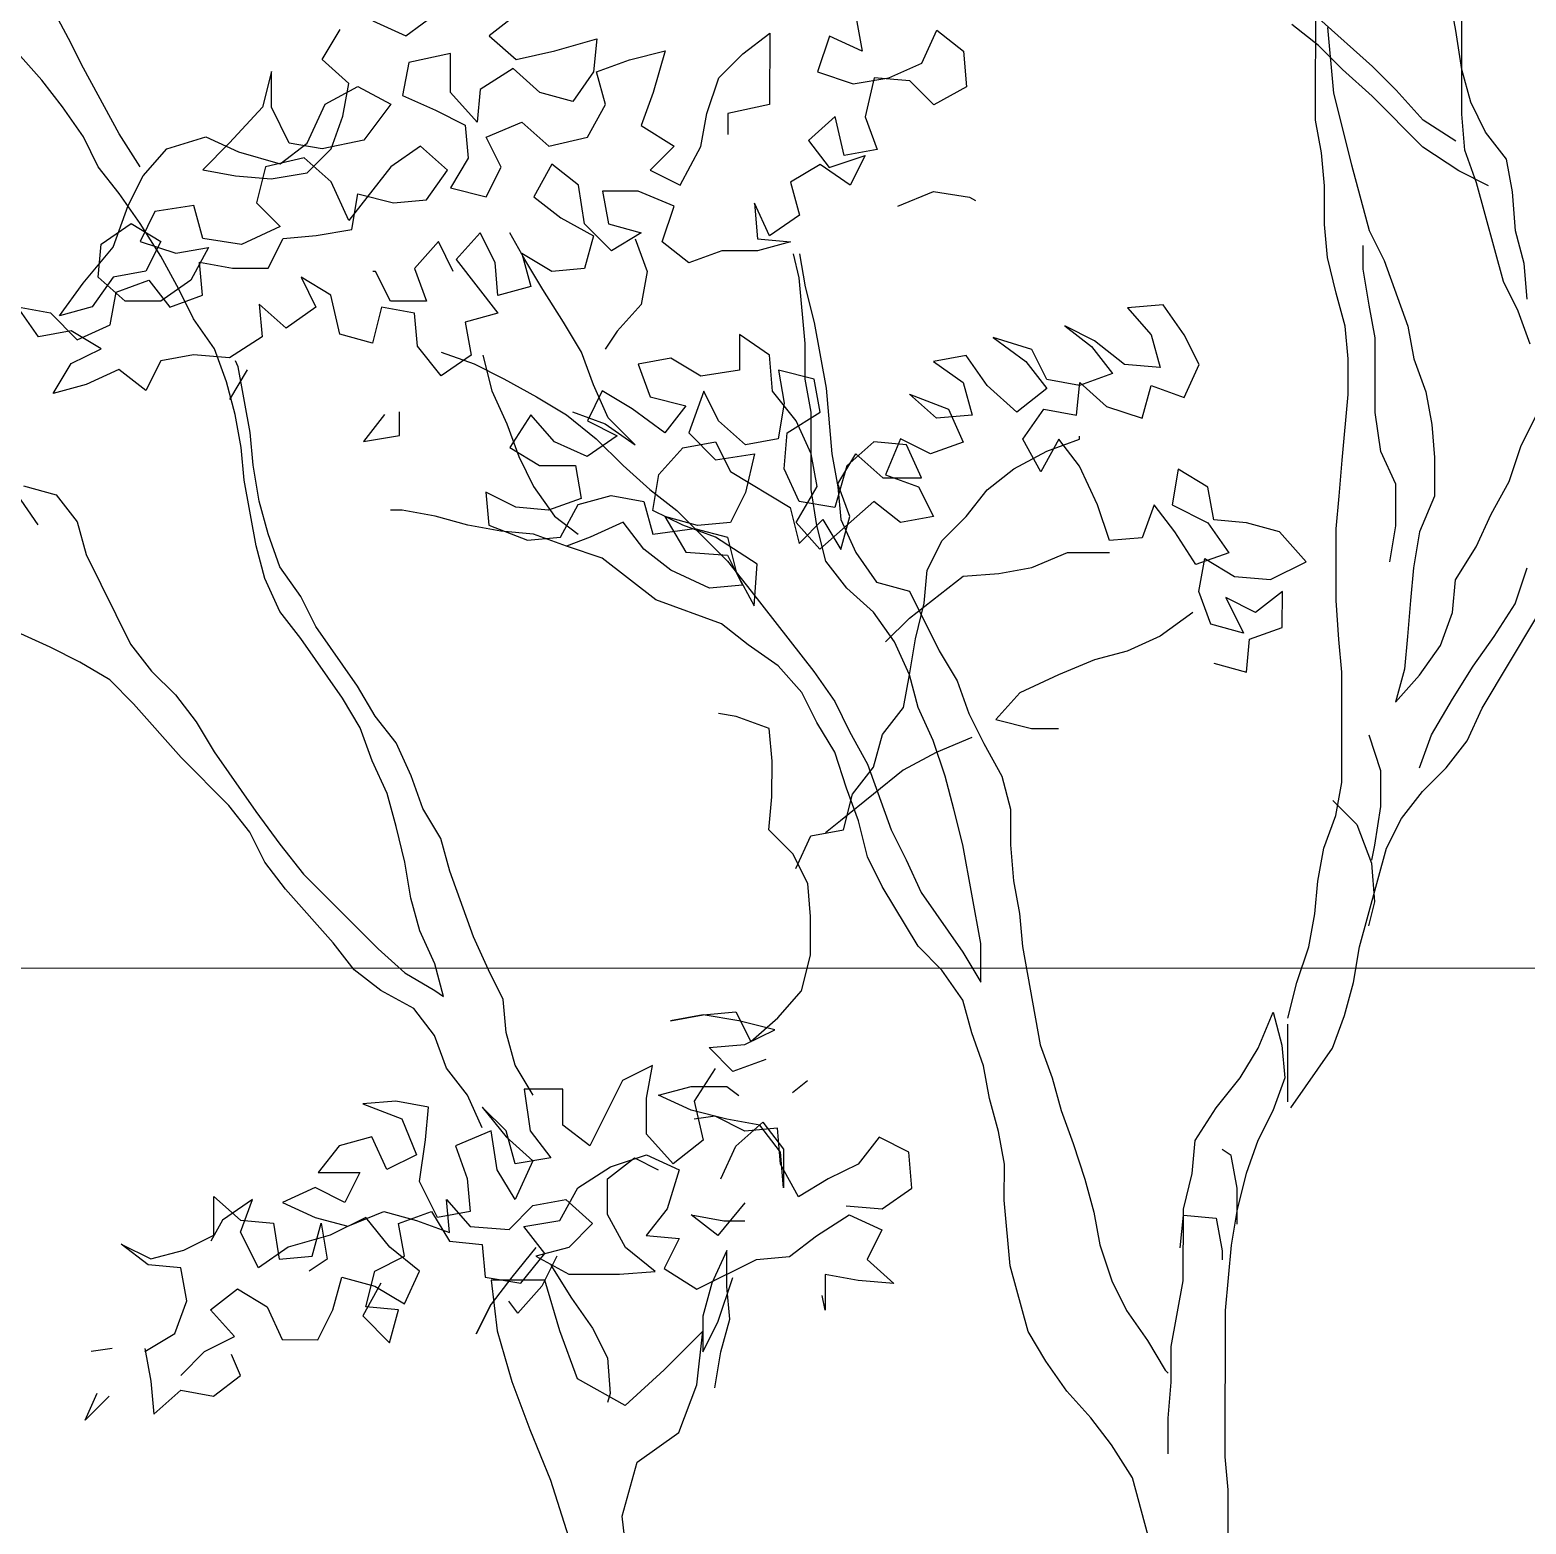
# Model space of a CAD drawing. Header units: millimetres. Extents: x 684983 to 685377, y 990360 to 990509.
# Drawn here: x 685172.813 to 685173.537, y 990441.769 to 990442.491 of the extents above; entities that cross this region are included whole.
import ezdxf

# ---------------------------------------------------------------- set-up
doc = ezdxf.new("R2010")
doc.units = ezdxf.units.MM
doc.layers.add('grid', color=8, linetype='Continuous', lineweight=9)
doc.layers.add('TEAK', color=7, linetype='Continuous')

# ---------------------------------------------------------------- blocks, each defined once
blk = doc.blocks.new('A$C25655A80')
at = {"color": 62}
for p, q in [((0.05239, 1.56976), (0.05243, 1.61686)), ((-0.34941, 1.59608), (-0.35517, 1.60666)), ((0.09759, 1.59856), (0.09568, 1.60913)), ((0.09949, 1.57164), (0.09952, 1.60721)), ((-0.25136, 1.60176), (-0.24079, 1.59694)), ((-0.24079, 1.59694), (-0.2302, 1.60462)), ((-0.20521, 1.60364), (-0.21387, 1.59692)), ((-0.09562, 1.60258), (-0.09371, 1.592)), ((0.05337, 1.59379), (0.04472, 1.60053)), ((0.07067, 1.58704), (0.05338, 1.60244)), ((-0.34462, 1.58646), (-0.34941, 1.59608)), ((-0.26771, 1.58928), (-0.26193, 1.59889)), ((-0.21387, 1.59692), (-0.20523, 1.58922)), ((-0.19273, 1.59209), (-0.17926, 1.59593)), ((-0.17926, 1.59593), (-0.18023, 1.58535)), ((-0.13216, 1.59108), (-0.12351, 1.5978)), ((-0.12351, 1.5978), (-0.12353, 1.57473)), ((-0.10428, 1.59682), (-0.10814, 1.58529)), ((-0.09371, 1.592), (-0.10428, 1.59682)), ((-0.07449, 1.58814), (-0.06967, 1.59871)), ((-0.06967, 1.59871), (-0.06103, 1.59197)), ((0.05626, 1.59956), (0.05816, 1.5784)), ((0.0995, 1.58606), (0.09759, 1.59856)), ((-0.35808, 1.58263), (-0.36576, 1.59129)), ((-0.22637, 1.59116), (-0.23983, 1.58829)), ((-0.22638, 1.57867), (-0.22637, 1.59116)), ((-0.20523, 1.58922), (-0.19273, 1.59209)), ((-0.1687, 1.58919), (-0.15716, 1.59206)), ((-0.15716, 1.59206), (-0.16102, 1.57861)), ((-0.13986, 1.58339), (-0.13216, 1.59108)), ((-0.06103, 1.59197), (-0.06008, 1.58044)), ((0.06105, 1.58609), (0.05337, 1.59379)), ((-0.3331, 1.5653), (-0.34462, 1.58646)), ((-0.25907, 1.58158), (-0.26771, 1.58928)), ((-0.23983, 1.58829), (-0.24177, 1.57772)), ((-0.20619, 1.58634), (-0.21677, 1.57962)), ((-0.19754, 1.57864), (-0.20619, 1.58634)), ((-0.17927, 1.58535), (-0.1687, 1.58919)), ((-0.08507, 1.58334), (-0.07449, 1.58814)), ((0.07066, 1.57743), (0.06105, 1.58609)), ((0.07835, 1.57935), (0.07067, 1.58704)), ((0.10238, 1.57548), (0.0995, 1.58606)), ((-0.35136, 1.57397), (-0.35808, 1.58263)), ((-0.28406, 1.58545), (-0.28695, 1.57391)), ((-0.28407, 1.57391), (-0.28406, 1.58545)), ((-0.261, 1.57101), (-0.25907, 1.58158)), ((-0.18023, 1.58535), (-0.18697, 1.57575)), ((-0.1764, 1.57477), (-0.17927, 1.58535)), ((-0.14372, 1.57186), (-0.13986, 1.58339)), ((-0.10814, 1.58529), (-0.09661, 1.58143)), ((-0.09661, 1.58143), (-0.08507, 1.58334)), ((-0.08987, 1.58335), (-0.09277, 1.57085)), ((-0.07834, 1.58237), (-0.08987, 1.58335)), ((-0.07066, 1.57468), (-0.07834, 1.58237)), ((-0.26676, 1.57486), (-0.25618, 1.58062)), ((-0.25618, 1.58062), (-0.24561, 1.57484)), ((-0.24177, 1.57772), (-0.2312, 1.5729)), ((-0.21774, 1.56904), (-0.22638, 1.57867)), ((-0.21677, 1.57962), (-0.21774, 1.56904)), ((-0.18697, 1.57575), (-0.19754, 1.57864)), ((-0.16102, 1.57861), (-0.16487, 1.56803)), ((-0.06008, 1.58044), (-0.07066, 1.57468)), ((0.05816, 1.5784), (0.06391, 1.55533)), ((0.08698, 1.56107), (0.07066, 1.57743)), ((0.08699, 1.56973), (0.07835, 1.57935)), ((-0.34464, 1.56435), (-0.35136, 1.57397)), ((-0.28695, 1.57391), (-0.29753, 1.56239)), ((-0.27831, 1.56237), (-0.28407, 1.57391)), ((-0.27254, 1.56237), (-0.26676, 1.57486)), ((-0.24561, 1.57484), (-0.25428, 1.56331)), ((-0.2312, 1.5729), (-0.22159, 1.56809)), ((-0.18218, 1.56421), (-0.1764, 1.57477)), ((-0.14565, 1.56129), (-0.14372, 1.57186)), ((-0.12353, 1.57473), (-0.13699, 1.57185)), ((-0.13699, 1.57185), (-0.13699, 1.56513)), ((0.10044, 1.5601), (0.09949, 1.57164)), ((0.10718, 1.56586), (0.10238, 1.57548)), ((-0.26485, 1.56044), (-0.261, 1.57101)), ((-0.22159, 1.56809), (-0.22064, 1.55751)), ((-0.21486, 1.56424), (-0.20332, 1.56903)), ((-0.20332, 1.56903), (-0.19468, 1.56133)), ((-0.16487, 1.56803), (-0.1543, 1.5613)), ((-0.10238, 1.57086), (-0.11104, 1.56318)), ((-0.09951, 1.55836), (-0.10238, 1.57086)), ((-0.09277, 1.57085), (-0.08893, 1.56027)), ((0.0543, 1.55918), (0.05239, 1.56976)), ((0.09756, 1.56299), (0.08699, 1.56973)), ((-0.33984, 1.55474), (-0.34464, 1.56435)), ((-0.32638, 1.55472), (-0.3331, 1.5653)), ((-0.31772, 1.56048), (-0.30522, 1.56432)), ((-0.29753, 1.56239), (-0.30619, 1.55374)), ((-0.30522, 1.56432), (-0.29465, 1.5595)), ((-0.2812, 1.55564), (-0.27254, 1.56237)), ((-0.26774, 1.56044), (-0.27831, 1.56237)), ((-0.25428, 1.56331), (-0.26774, 1.56044)), ((-0.21006, 1.55462), (-0.21486, 1.56424)), ((-0.19468, 1.56133), (-0.18218, 1.56421)), ((-0.11104, 1.56318), (-0.10432, 1.55452)), ((0.1139, 1.55721), (0.10718, 1.56586)), ((-0.32542, 1.55184), (-0.31772, 1.56048)), ((-0.29465, 1.5595), (-0.2812, 1.55564)), ((-0.27351, 1.55756), (-0.28601, 1.55469)), ((-0.26486, 1.54986), (-0.27351, 1.55756)), ((-0.27255, 1.55275), (-0.26485, 1.56044)), ((-0.23601, 1.56137), (-0.24563, 1.55465)), ((-0.22737, 1.55367), (-0.23601, 1.56137)), ((-0.22064, 1.55751), (-0.22641, 1.5479)), ((-0.1543, 1.5613), (-0.162, 1.55361)), ((-0.15239, 1.5488), (-0.14565, 1.56129)), ((-0.10432, 1.55452), (-0.09278, 1.55836)), ((-0.08893, 1.56027), (-0.09951, 1.55836)), ((-0.09278, 1.55836), (-0.0976, 1.54875)), ((0.05525, 1.54861), (0.0543, 1.55918)), ((0.09851, 1.55337), (0.08698, 1.56107)), ((0.10428, 1.54952), (0.10044, 1.5601)), ((0.11581, 1.54663), (0.1139, 1.55721)), ((-0.33312, 1.54608), (-0.33984, 1.55474)), ((-0.30619, 1.55374), (-0.29562, 1.55181)), ((-0.28601, 1.55469), (-0.2889, 1.54315)), ((-0.28409, 1.55084), (-0.27255, 1.55275)), ((-0.24563, 1.55465), (-0.25911, 1.53736)), ((-0.23411, 1.54407), (-0.22737, 1.55367)), ((-0.21488, 1.54501), (-0.21006, 1.55462)), ((-0.19372, 1.55556), (-0.1995, 1.54499)), ((-0.18507, 1.54883), (-0.19372, 1.55556)), ((-0.162, 1.55361), (-0.15239, 1.5488)), ((-0.1072, 1.55548), (-0.11682, 1.54973)), ((-0.0976, 1.54875), (-0.1072, 1.55548)), ((0.06391, 1.55533), (0.06966, 1.53417)), ((0.10812, 1.54856), (0.09851, 1.55337)), ((-0.33024, 1.54223), (-0.32542, 1.55184)), ((-0.29562, 1.55181), (-0.28409, 1.55084)), ((-0.25911, 1.53736), (-0.26486, 1.54986)), ((-0.22641, 1.5479), (-0.21488, 1.54501)), ((-0.18316, 1.53633), (-0.18507, 1.54883)), ((-0.11682, 1.54973), (-0.11395, 1.53915)), ((0.05524, 1.53611), (0.05525, 1.54861)), ((0.1129, 1.51779), (0.10428, 1.54952)), ((-0.3264, 1.53646), (-0.33312, 1.54608)), ((-0.2889, 1.54315), (-0.28122, 1.53546)), ((-0.25815, 1.53447), (-0.25621, 1.54601)), ((-0.25621, 1.54601), (-0.24468, 1.54311)), ((-0.24468, 1.54311), (-0.23411, 1.54407)), ((-0.1995, 1.54499), (-0.19085, 1.53826)), ((-0.17739, 1.5469), (-0.17547, 1.53632)), ((-0.16585, 1.54689), (-0.17739, 1.5469)), ((-0.15432, 1.54207), (-0.16585, 1.54689)), ((-0.12836, 1.54301), (-0.12741, 1.53147)), ((-0.12357, 1.53243), (-0.12836, 1.54301)), ((-0.08222, 1.542), (-0.07068, 1.5468)), ((-0.07068, 1.5468), (-0.05915, 1.54487)), ((-0.05915, 1.54487), (-0.05723, 1.5439)), ((0.11676, 1.53413), (0.11581, 1.54663)), ((-0.33506, 1.52878), (-0.33024, 1.54223)), ((-0.32159, 1.5403), (-0.3264, 1.53069)), ((-0.30909, 1.54221), (-0.32159, 1.5403)), ((-0.30621, 1.53163), (-0.30909, 1.54221)), ((-0.19085, 1.53826), (-0.18028, 1.53248)), ((-0.15818, 1.53054), (-0.15432, 1.54207)), ((-0.11395, 1.53915), (-0.12357, 1.53243)), ((-0.3389, 1.52974), (-0.32928, 1.53646)), ((-0.32928, 1.53646), (-0.31967, 1.53069)), ((-0.31968, 1.52588), (-0.3264, 1.53646)), ((-0.28122, 1.53546), (-0.29372, 1.5297)), ((-0.26968, 1.53256), (-0.25815, 1.53447)), ((-0.21681, 1.53348), (-0.22451, 1.52483)), ((-0.21201, 1.52386), (-0.21681, 1.53348)), ((-0.2024, 1.52481), (-0.2072, 1.53347)), ((-0.17452, 1.52767), (-0.18316, 1.53633)), ((-0.17547, 1.53632), (-0.1649, 1.53343)), ((-0.1649, 1.53343), (-0.17452, 1.52767)), ((0.05619, 1.52553), (0.05524, 1.53611)), ((0.06966, 1.53417), (0.07445, 1.52456)), ((0.11963, 1.52355), (0.11676, 1.53413)), ((-0.34468, 1.51725), (-0.33506, 1.52878)), ((-0.33987, 1.51917), (-0.3389, 1.52974)), ((-0.3264, 1.53069), (-0.31487, 1.52684)), ((-0.31967, 1.53069), (-0.32449, 1.52108)), ((-0.31487, 1.52684), (-0.30429, 1.52875)), ((-0.30429, 1.52875), (-0.31007, 1.51818)), ((-0.29372, 1.5297), (-0.30621, 1.53163)), ((-0.28507, 1.522), (-0.28026, 1.53161)), ((-0.28026, 1.53161), (-0.26968, 1.53256)), ((-0.23027, 1.5306), (-0.23797, 1.52196)), ((-0.22548, 1.52099), (-0.23027, 1.5306)), ((-0.18028, 1.53248), (-0.18318, 1.52191)), ((-0.16683, 1.53151), (-0.16299, 1.52093)), ((-0.14953, 1.5238), (-0.15818, 1.53054)), ((-0.11684, 1.5305), (-0.12742, 1.52763)), ((-0.12741, 1.53147), (-0.11684, 1.5305)), ((0.06772, 1.52168), (0.06773, 1.52937)), ((-0.31392, 1.5153), (-0.31968, 1.52588)), ((-0.30718, 1.52394), (-0.29661, 1.52201)), ((-0.30623, 1.51337), (-0.30718, 1.52394)), ((-0.22451, 1.52483), (-0.21107, 1.50751)), ((-0.21106, 1.51328), (-0.21201, 1.52386)), ((-0.20336, 1.52673), (-0.20049, 1.51616)), ((-0.19375, 1.52096), (-0.20336, 1.52673)), ((-0.19664, 1.51519), (-0.2024, 1.52481)), ((-0.13895, 1.52764), (-0.14953, 1.5238)), ((-0.12742, 1.52763), (-0.13895, 1.52764)), ((-0.11397, 1.51896), (-0.11588, 1.52665)), ((-0.11396, 1.52665), (-0.11205, 1.51608)), ((0.05906, 1.514), (0.05619, 1.52553)), ((0.07445, 1.52456), (0.08213, 1.5034)), ((0.12059, 1.51202), (0.11963, 1.52355)), ((-0.33507, 1.51916), (-0.3418, 1.50956)), ((-0.33123, 1.51147), (-0.33987, 1.51917)), ((-0.32449, 1.52108), (-0.33507, 1.51916)), ((-0.29661, 1.52201), (-0.28507, 1.522)), ((-0.2745, 1.51911), (-0.26971, 1.50949)), ((-0.2649, 1.51333), (-0.2745, 1.51911)), ((-0.25047, 1.52101), (-0.25143, 1.52101)), ((-0.24567, 1.51139), (-0.25047, 1.52101)), ((-0.23797, 1.52196), (-0.23414, 1.51138)), ((-0.18318, 1.52191), (-0.19375, 1.52096)), ((-0.16299, 1.52093), (-0.16492, 1.51036)), ((-0.11206, 1.49781), (-0.11397, 1.51896)), ((0.06963, 1.51014), (0.06772, 1.52168)), ((-0.35238, 1.50668), (-0.34468, 1.51725)), ((-0.33604, 1.50378), (-0.33411, 1.51436)), ((-0.33411, 1.51436), (-0.32353, 1.51819)), ((-0.32353, 1.51819), (-0.31681, 1.50953)), ((-0.31007, 1.51818), (-0.31969, 1.51146)), ((-0.30912, 1.50568), (-0.31392, 1.5153)), ((-0.20049, 1.51616), (-0.21106, 1.51328)), ((-0.18992, 1.50461), (-0.19664, 1.51519)), ((-0.11205, 1.51608), (-0.10917, 1.50454)), ((0.06194, 1.50342), (0.05906, 1.514)), ((0.1177, 1.50818), (0.1129, 1.51779)), ((-0.36584, 1.50958), (-0.35526, 1.50765)), ((-0.35912, 1.49996), (-0.36584, 1.50958)), ((-0.3418, 1.50956), (-0.35238, 1.50668)), ((-0.31969, 1.51146), (-0.33123, 1.51147)), ((-0.31681, 1.50953), (-0.30623, 1.51337)), ((-0.28797, 1.51047), (-0.28702, 1.49989)), ((-0.27932, 1.50277), (-0.28797, 1.51047)), ((-0.26971, 1.50949), (-0.27932, 1.50277)), ((-0.26202, 1.50083), (-0.2649, 1.51333)), ((-0.24856, 1.50947), (-0.25145, 1.49794)), ((-0.23798, 1.50754), (-0.24856, 1.50947)), ((-0.23414, 1.51138), (-0.24567, 1.51139)), ((-0.16492, 1.51036), (-0.17262, 1.50171)), ((0.0033, 1.5102), (-0.00823, 1.50925)), ((-0.00823, 1.50925), (-0.00055, 1.50059)), ((0.01003, 1.50058), (0.0033, 1.5102)), ((0.07155, 1.49957), (0.06963, 1.51014)), ((-0.35526, 1.50765), (-0.34662, 1.49899)), ((-0.3024, 1.49606), (-0.30912, 1.50568)), ((-0.23703, 1.49696), (-0.23798, 1.50754)), ((-0.21107, 1.50751), (-0.22164, 1.50464)), ((-0.22164, 1.50464), (-0.21973, 1.49406)), ((-0.18416, 1.49499), (-0.18992, 1.50461)), ((-0.10917, 1.50454), (-0.10535, 1.48339)), ((0.12153, 1.4976), (0.1177, 1.50818)), ((-0.34854, 1.50187), (-0.35912, 1.49996)), ((-0.33893, 1.4961), (-0.34854, 1.50187)), ((-0.34662, 1.49899), (-0.33604, 1.50378)), ((-0.28702, 1.49989), (-0.2976, 1.49317)), ((-0.25145, 1.49794), (-0.26202, 1.50083)), ((-0.17262, 1.50171), (-0.17647, 1.49595)), ((-0.13321, 1.50071), (-0.13322, 1.48918)), ((-0.1236, 1.49398), (-0.13321, 1.50071)), ((-0.0515, 1.49968), (-0.04093, 1.49198)), ((-0.03901, 1.49582), (-0.0515, 1.49968)), ((-0.02842, 1.5035), (-0.01978, 1.49677)), ((-0.01882, 1.49869), (-0.02842, 1.5035)), ((-0.00055, 1.50059), (0.00233, 1.49002)), ((0.01482, 1.49097), (0.01003, 1.50058)), ((0.06289, 1.49284), (0.06194, 1.50342)), ((0.07153, 1.47553), (0.07155, 1.49957)), ((0.08213, 1.5034), (0.08404, 1.49283)), ((-0.34855, 1.4913), (-0.33893, 1.4961)), ((-0.29857, 1.48548), (-0.3024, 1.49606)), ((-0.22935, 1.48734), (-0.23703, 1.49696)), ((-0.22934, 1.49503), (-0.21877, 1.49118)), ((-0.18033, 1.48442), (-0.18416, 1.49499)), ((-0.11207, 1.48628), (-0.11206, 1.49781)), ((-0.03421, 1.4862), (-0.03901, 1.49582)), ((-0.01978, 1.49677), (-0.01306, 1.48811)), ((-0.00921, 1.49099), (-0.01882, 1.49869)), ((-0.35433, 1.48169), (-0.34855, 1.4913)), ((-0.31971, 1.49223), (-0.32452, 1.48262)), ((-0.30913, 1.49415), (-0.31971, 1.49223)), ((-0.2976, 1.49317), (-0.30913, 1.49415)), ((-0.29472, 1.49029), (-0.29568, 1.49221)), ((-0.29089, 1.46914), (-0.29472, 1.49029)), ((-0.21973, 1.49406), (-0.22935, 1.48734)), ((-0.21877, 1.49118), (-0.20916, 1.48636)), ((-0.21589, 1.49406), (-0.21301, 1.48252)), ((-0.15533, 1.49304), (-0.1659, 1.49113)), ((-0.1659, 1.49113), (-0.16207, 1.48055)), ((-0.14572, 1.48727), (-0.15533, 1.49304)), ((-0.12265, 1.48244), (-0.1236, 1.49398)), ((-0.06016, 1.49392), (-0.07073, 1.49201)), ((-0.07073, 1.49201), (-0.06113, 1.48527)), ((-0.05344, 1.4843), (-0.06016, 1.49392)), ((-0.04093, 1.49198), (-0.03421, 1.48332)), ((0.00233, 1.49002), (-0.00921, 1.49099)), ((0.01001, 1.4804), (0.01482, 1.49097)), ((0.06288, 1.48131), (0.06289, 1.49284)), ((0.08404, 1.49283), (0.08787, 1.48225)), ((-0.33317, 1.48936), (-0.34375, 1.48456)), ((-0.32452, 1.48262), (-0.33317, 1.48936)), ((-0.29569, 1.47491), (-0.29857, 1.48548)), ((-0.29183, 1.48932), (-0.29761, 1.47972)), ((-0.20916, 1.48636), (-0.1986, 1.48059)), ((-0.13322, 1.48918), (-0.14572, 1.48727)), ((-0.12072, 1.48917), (-0.11881, 1.47859)), ((-0.10919, 1.48627), (-0.12072, 1.48917)), ((-0.11016, 1.4757), (-0.11207, 1.48628)), ((-0.10728, 1.4757), (-0.10919, 1.48627)), ((-0.06113, 1.48527), (-0.05825, 1.47469)), ((-0.02364, 1.48427), (-0.03421, 1.4862)), ((-0.02461, 1.47466), (-0.02363, 1.48523)), ((-0.01306, 1.48811), (-0.02364, 1.48427)), ((-0.02363, 1.48523), (-0.01499, 1.47753)), ((-0.34375, 1.48456), (-0.35433, 1.48169)), ((-0.21301, 1.48252), (-0.20822, 1.47194)), ((-0.1986, 1.48059), (-0.18899, 1.47481)), ((-0.17745, 1.48249), (-0.18226, 1.47288)), ((-0.17553, 1.47384), (-0.18033, 1.48442)), ((-0.16784, 1.47671), (-0.17745, 1.48249)), ((-0.16207, 1.48055), (-0.15053, 1.47766)), ((-0.14476, 1.48246), (-0.14958, 1.46901)), ((-0.13996, 1.47284), (-0.14476, 1.48246)), ((-0.11497, 1.47282), (-0.12265, 1.48244)), ((-0.10535, 1.48339), (-0.10344, 1.46224)), ((-0.07843, 1.48144), (-0.06594, 1.47662)), ((-0.06979, 1.47374), (-0.07843, 1.48144)), ((-0.04383, 1.47564), (-0.05344, 1.4843)), ((-0.03421, 1.48332), (-0.04383, 1.47564)), ((-0.00346, 1.47368), (-0.00056, 1.48425)), ((-0.00056, 1.48425), (0.01001, 1.4804)), ((0.06094, 1.46016), (0.06288, 1.48131)), ((0.08787, 1.48225), (0.08979, 1.47167)), ((-0.24283, 1.46813), (-0.24282, 1.47582)), ((-0.18706, 1.47577), (-0.17649, 1.47191)), ((-0.15727, 1.46901), (-0.16784, 1.47671)), ((-0.15053, 1.47766), (-0.15727, 1.46901)), ((-0.11881, 1.47859), (-0.12074, 1.46706)), ((-0.11786, 1.46898), (-0.10728, 1.4757)), ((-0.11018, 1.45071), (-0.11016, 1.4757)), ((-0.06594, 1.47662), (-0.06114, 1.46604)), ((-0.04192, 1.46699), (-0.03518, 1.47659)), ((-0.03518, 1.47659), (-0.02461, 1.47466)), ((-0.01499, 1.47753), (-0.00346, 1.47368)), ((0.07344, 1.46303), (0.07153, 1.47553)), ((-0.29378, 1.46433), (-0.29569, 1.47491)), ((-0.24763, 1.47486), (-0.25436, 1.46622)), ((-0.20822, 1.47194), (-0.20438, 1.46137)), ((-0.20052, 1.47482), (-0.20726, 1.46425)), ((-0.19284, 1.46616), (-0.20052, 1.47482)), ((-0.18899, 1.47481), (-0.17938, 1.46711)), ((-0.18226, 1.47288), (-0.17265, 1.46807)), ((-0.17649, 1.47191), (-0.16689, 1.46518)), ((-0.16689, 1.46518), (-0.17553, 1.47384)), ((-0.13132, 1.46514), (-0.13996, 1.47284)), ((-0.11017, 1.46224), (-0.11497, 1.47282)), ((-0.05825, 1.47469), (-0.06979, 1.47374)), ((0.08979, 1.47167), (0.09074, 1.4611)), ((0.11862, 1.46492), (0.12344, 1.47452)), ((-0.28994, 1.45856), (-0.29089, 1.46914)), ((-0.25436, 1.46622), (-0.24283, 1.46813)), ((-0.18227, 1.46135), (-0.19284, 1.46616)), ((-0.17265, 1.46807), (-0.18227, 1.46135)), ((-0.17938, 1.46711), (-0.17074, 1.45845)), ((-0.15151, 1.4642), (-0.14093, 1.46611)), ((-0.14958, 1.46901), (-0.14094, 1.46035)), ((-0.14093, 1.46611), (-0.13613, 1.4565)), ((-0.12074, 1.46706), (-0.13132, 1.46514)), ((-0.11883, 1.45744), (-0.11786, 1.46898)), ((-0.08998, 1.46607), (-0.09864, 1.45839)), ((-0.07941, 1.4651), (-0.08998, 1.46607)), ((-0.08133, 1.46702), (-0.08615, 1.45549)), ((-0.07172, 1.46221), (-0.08133, 1.46702)), ((-0.06114, 1.46604), (-0.07172, 1.46221)), ((-0.03616, 1.45641), (-0.04192, 1.46699)), ((-0.03038, 1.46697), (-0.03616, 1.45641)), ((-0.03423, 1.46313), (-0.02365, 1.46697)), ((-0.02366, 1.45832), (-0.03038, 1.46697)), ((-0.02365, 1.46697), (-0.02365, 1.46793)), ((-0.29283, 1.45376), (-0.29378, 1.46433)), ((-0.20726, 1.46425), (-0.19765, 1.45848)), ((-0.20438, 1.46137), (-0.19958, 1.45175)), ((-0.15921, 1.45556), (-0.15151, 1.4642)), ((-0.14094, 1.46035), (-0.12844, 1.46226)), ((-0.12844, 1.46226), (-0.13133, 1.44976)), ((-0.10826, 1.45167), (-0.11017, 1.46224)), ((-0.10344, 1.46224), (-0.10153, 1.45166)), ((-0.10153, 1.45262), (-0.09575, 1.46223)), ((-0.09575, 1.46223), (-0.08711, 1.45453)), ((-0.07461, 1.45452), (-0.07941, 1.4651)), ((-0.04481, 1.45737), (-0.03423, 1.46313)), ((0.07823, 1.45246), (0.07344, 1.46303)), ((0.09074, 1.4611), (0.09073, 1.4486)), ((0.11476, 1.45338), (0.11862, 1.46492)), ((-0.28803, 1.44702), (-0.28994, 1.45856)), ((-0.19765, 1.45848), (-0.18612, 1.45847)), ((-0.18612, 1.45847), (-0.18421, 1.44789)), ((-0.17074, 1.45845), (-0.16209, 1.45075)), ((-0.13613, 1.4565), (-0.11692, 1.44494)), ((-0.11403, 1.44686), (-0.11883, 1.45744)), ((-0.09864, 1.45839), (-0.1025, 1.44493)), ((-0.05347, 1.45065), (-0.04481, 1.45737)), ((-0.0179, 1.44581), (-0.02366, 1.45832)), ((0.00806, 1.45733), (0.00613, 1.44579)), ((0.01767, 1.45155), (0.00806, 1.45733)), ((0.05997, 1.44863), (0.06094, 1.46016)), ((-0.36397, 1.4519), (-0.35339, 1.44901)), ((-0.289, 1.4326), (-0.29283, 1.45376)), ((-0.19958, 1.45175), (-0.19286, 1.44213)), ((-0.16114, 1.44402), (-0.15921, 1.45556)), ((-0.115, 1.44014), (-0.10826, 1.45167)), ((-0.09769, 1.44204), (-0.10153, 1.45262)), ((-0.10153, 1.45166), (-0.10058, 1.44108)), ((-0.08711, 1.45453), (-0.07461, 1.45452)), ((-0.08615, 1.45549), (-0.07558, 1.45164)), ((-0.07558, 1.45164), (-0.07078, 1.44202)), ((0.01958, 1.44097), (0.01767, 1.45155)), ((0.07822, 1.439), (0.07823, 1.45246)), ((0.10899, 1.44281), (0.11476, 1.45338)), ((-0.35917, 1.4394), (-0.36589, 1.44902)), ((-0.35339, 1.44901), (-0.34667, 1.44035)), ((-0.28515, 1.43645), (-0.28803, 1.44702)), ((-0.21497, 1.44984), (-0.21401, 1.43927)), ((-0.20536, 1.44502), (-0.21497, 1.44984)), ((-0.18421, 1.44789), (-0.19478, 1.44405)), ((-0.18517, 1.44597), (-0.17459, 1.44884)), ((-0.17459, 1.44884), (-0.16402, 1.44691)), ((-0.16402, 1.44691), (-0.16115, 1.43633)), ((-0.16209, 1.45075), (-0.15345, 1.44402)), ((-0.13133, 1.44976), (-0.13615, 1.44016)), ((-0.1025, 1.44493), (-0.11403, 1.44686)), ((-0.10827, 1.43917), (-0.11018, 1.45071)), ((-0.09, 1.44684), (-0.10732, 1.43148)), ((-0.08135, 1.4401), (-0.09, 1.44684)), ((-0.0602, 1.44201), (-0.05347, 1.45065)), ((0.05899, 1.43805), (0.05997, 1.44863)), ((0.09073, 1.4486), (0.08591, 1.43707)), ((-0.24189, 1.4441), (-0.24573, 1.4441)), ((-0.23131, 1.44216), (-0.24189, 1.4441)), ((-0.22074, 1.43927), (-0.23131, 1.44216)), ((-0.19478, 1.44405), (-0.20536, 1.44502)), ((-0.19286, 1.44213), (-0.18518, 1.43635)), ((-0.19095, 1.4354), (-0.18517, 1.44597)), ((-0.15153, 1.43921), (-0.16114, 1.44402)), ((-0.15729, 1.4421), (-0.15058, 1.43056)), ((-0.14672, 1.4392), (-0.15729, 1.4421)), ((-0.15345, 1.44402), (-0.13712, 1.42766)), ((-0.11692, 1.44494), (-0.11404, 1.43341)), ((-0.10059, 1.43147), (-0.09769, 1.44204)), ((-0.07078, 1.44202), (-0.08135, 1.4401)), ((-0.0679, 1.43432), (-0.0602, 1.44201)), ((-0.01407, 1.43428), (-0.0179, 1.44581)), ((0.00036, 1.4458), (-0.00349, 1.43523)), ((0.00708, 1.43714), (0.00036, 1.4458)), ((0.00613, 1.44579), (0.01766, 1.44001)), ((0.10417, 1.43224), (0.10899, 1.44281)), ((-0.34667, 1.44035), (-0.3438, 1.42977)), ((-0.21017, 1.43734), (-0.22074, 1.43927)), ((-0.21401, 1.43927), (-0.20152, 1.43445)), ((-0.1996, 1.43637), (-0.21017, 1.43734)), ((-0.17075, 1.44019), (-0.18133, 1.43539)), ((-0.16403, 1.43153), (-0.17075, 1.44019)), ((-0.16115, 1.43633), (-0.14769, 1.43824)), ((-0.14096, 1.43535), (-0.15153, 1.43921)), ((-0.14769, 1.43824), (-0.13711, 1.43535)), ((-0.13615, 1.44016), (-0.14672, 1.4392)), ((-0.10732, 1.43148), (-0.115, 1.44014)), ((-0.11404, 1.43341), (-0.10635, 1.44109)), ((-0.1054, 1.42763), (-0.10827, 1.43917)), ((-0.10635, 1.44109), (-0.10059, 1.43147)), ((-0.10058, 1.44108), (-0.09578, 1.43051)), ((0.0138, 1.42656), (0.00708, 1.43714)), ((0.01766, 1.44001), (0.02438, 1.4304)), ((0.03016, 1.44), (0.01958, 1.44097)), ((0.04073, 1.43711), (0.03016, 1.44)), ((0.04937, 1.42749), (0.04073, 1.43711)), ((0.05897, 1.41498), (0.05899, 1.43805)), ((0.07629, 1.42746), (0.07822, 1.439)), ((0.08591, 1.43707), (0.08398, 1.42553)), ((-0.28613, 1.42203), (-0.289, 1.4326)), ((-0.28132, 1.42587), (-0.28515, 1.43645)), ((-0.20152, 1.43445), (-0.19095, 1.4354)), ((-0.18903, 1.43251), (-0.1996, 1.43637)), ((-0.18133, 1.43539), (-0.18903, 1.43251)), ((-0.17749, 1.42866), (-0.18903, 1.43251)), ((-0.12751, 1.42669), (-0.14096, 1.43535)), ((-0.13711, 1.43535), (-0.13424, 1.42381)), ((-0.07272, 1.42472), (-0.0679, 1.43432)), ((-0.00349, 1.43523), (-0.01407, 1.43428)), ((0.09743, 1.42168), (0.10417, 1.43224)), ((-0.3438, 1.42977), (-0.32941, 1.40092)), ((-0.1602, 1.41518), (-0.17749, 1.42866)), ((-0.15539, 1.42479), (-0.16403, 1.43153)), ((-0.15058, 1.43056), (-0.13712, 1.42958)), ((-0.13712, 1.42958), (-0.13232, 1.41996)), ((-0.13712, 1.42766), (-0.12944, 1.41804)), ((-0.09868, 1.41897), (-0.1054, 1.42763)), ((-0.09578, 1.43051), (-0.08906, 1.42089)), ((-0.03907, 1.42565), (-0.02753, 1.43044)), ((-0.02753, 1.43044), (-0.01407, 1.43043)), ((0.02438, 1.4304), (0.0138, 1.42656)), ((0.01476, 1.41791), (0.01669, 1.42848)), ((0.01669, 1.42848), (0.0263, 1.4227)), ((0.03783, 1.42173), (0.04937, 1.42749)), ((-0.2746, 1.41625), (-0.28132, 1.42587)), ((-0.1429, 1.41901), (-0.15539, 1.42479)), ((-0.13424, 1.42381), (-0.12848, 1.41323)), ((-0.12848, 1.41323), (-0.12751, 1.42669)), ((-0.0785, 1.40934), (-0.06118, 1.42278)), ((-0.07369, 1.41414), (-0.07272, 1.42472)), ((-0.06118, 1.42278), (-0.04965, 1.42373)), ((-0.04965, 1.42373), (-0.03907, 1.42565)), ((0.0263, 1.4227), (0.03783, 1.42173)), ((0.08398, 1.42553), (0.08301, 1.41496)), ((0.11665, 1.41397), (0.12051, 1.4255)), ((-0.28133, 1.41145), (-0.28613, 1.42203)), ((-0.13232, 1.41996), (-0.1429, 1.41901)), ((-0.12944, 1.41804), (-0.10928, 1.39207)), ((-0.09003, 1.41127), (-0.09868, 1.41897)), ((-0.08906, 1.42089), (-0.07849, 1.41799)), ((-0.07849, 1.41799), (-0.06889, 1.39876)), ((0.01859, 1.40733), (0.01476, 1.41791)), ((0.04167, 1.41788), (0.03301, 1.41116)), ((0.04166, 1.40635), (0.04167, 1.41788)), ((0.09646, 1.4111), (0.09743, 1.42168)), ((-0.2698, 1.40663), (-0.2746, 1.41625)), ((-0.13906, 1.40747), (-0.1602, 1.41518)), ((-0.07658, 1.40261), (-0.07369, 1.41414)), ((0.02341, 1.41598), (0.02916, 1.40444)), ((0.03301, 1.41116), (0.02341, 1.41598)), ((0.05992, 1.40248), (0.05897, 1.41498)), ((0.08301, 1.41496), (0.08203, 1.40343)), ((0.10991, 1.4034), (0.11665, 1.41397)), ((-0.27461, 1.40279), (-0.28133, 1.41145)), ((-0.08331, 1.40165), (-0.09003, 1.41127)), ((-0.0862, 1.40166), (-0.0785, 1.40934)), ((0.01283, 1.41118), (0.00225, 1.4035)), ((0.09261, 1.40053), (0.09646, 1.4111)), ((0.10605, 1.38033), (0.12338, 1.40916)), ((-0.35536, 1.39998), (-0.36593, 1.4048)), ((-0.25636, 1.38739), (-0.2698, 1.40663)), ((-0.13042, 1.40074), (-0.13906, 1.40747)), ((0.00225, 1.4035), (-0.00833, 1.3987)), ((0.02916, 1.40444), (0.01859, 1.40733)), ((0.03108, 1.40251), (0.04166, 1.40635)), ((0.08203, 1.40343), (0.08106, 1.39285)), ((0.10317, 1.39379), (0.10991, 1.4034)), ((-0.34575, 1.39517), (-0.35536, 1.39998)), ((-0.32941, 1.40092), (-0.32268, 1.39226)), ((-0.26117, 1.38355), (-0.27461, 1.40279)), ((-0.12081, 1.394), (-0.13042, 1.40074)), ((-0.07851, 1.39108), (-0.08331, 1.40165)), ((-0.07851, 1.39108), (-0.07658, 1.40261)), ((-0.06889, 1.39876), (-0.06314, 1.38914)), ((-0.00833, 1.3987), (-0.01891, 1.39583)), ((0.03011, 1.39194), (0.03108, 1.40251)), ((0.06087, 1.39191), (0.05992, 1.40248)), ((0.08587, 1.39093), (0.09261, 1.40053)), ((-0.33615, 1.38939), (-0.34575, 1.39517)), ((-0.11313, 1.38534), (-0.12081, 1.394)), ((-0.01891, 1.39583), (-0.03045, 1.39103)), ((0.01954, 1.39483), (0.03011, 1.39194)), ((0.09644, 1.38323), (0.10317, 1.39379)), ((-0.32846, 1.38169), (-0.33615, 1.38939)), ((-0.32268, 1.39226), (-0.315, 1.38456)), ((-0.10928, 1.39207), (-0.10256, 1.38245)), ((-0.08045, 1.3805), (-0.07851, 1.39108)), ((-0.07564, 1.3805), (-0.07851, 1.39108)), ((-0.06314, 1.38914), (-0.0593, 1.37856)), ((-0.03045, 1.39103), (-0.04295, 1.38528)), ((0.06084, 1.35634), (0.06087, 1.39191)), ((0.08106, 1.39285), (0.07817, 1.38228)), ((0.07817, 1.38228), (0.08587, 1.39093)), ((-0.315, 1.38456), (-0.30828, 1.37591)), ((-0.25541, 1.37393), (-0.26117, 1.38355)), ((-0.2506, 1.37778), (-0.25636, 1.38739)), ((-0.10833, 1.37572), (-0.11313, 1.38534)), ((-0.04295, 1.38528), (-0.05065, 1.37663)), ((-0.3131, 1.36437), (-0.32846, 1.38169)), ((-0.10256, 1.38245), (-0.09776, 1.37283)), ((-0.08718, 1.37186), (-0.08045, 1.3805)), ((-0.07084, 1.36992), (-0.07564, 1.3805)), ((0.0897, 1.3717), (0.09644, 1.38323)), ((0.10123, 1.36976), (0.10605, 1.38033)), ((-0.30828, 1.37591), (-0.30252, 1.36629)), ((-0.25157, 1.36336), (-0.25541, 1.37393)), ((-0.24388, 1.36912), (-0.2506, 1.37778)), ((-0.13428, 1.37767), (-0.14005, 1.37864)), ((-0.12371, 1.37381), (-0.13428, 1.37767)), ((-0.10257, 1.3661), (-0.10833, 1.37572)), ((-0.0593, 1.37856), (-0.0545, 1.36894)), ((-0.05065, 1.37663), (-0.03912, 1.37374)), ((-0.23908, 1.35854), (-0.24388, 1.36912)), ((-0.12276, 1.36324), (-0.12371, 1.37381)), ((-0.09776, 1.37283), (-0.092, 1.36225)), ((-0.09008, 1.36129), (-0.08718, 1.37186)), ((-0.06701, 1.35838), (-0.07084, 1.36992)), ((-0.05835, 1.37087), (-0.06989, 1.36607)), ((-0.03912, 1.37374), (-0.03047, 1.37373)), ((0.06951, 1.37171), (0.07334, 1.36018)), ((0.08584, 1.36113), (0.0897, 1.3717)), ((0.09449, 1.36112), (0.10123, 1.36976)), ((-0.29773, 1.34898), (-0.3131, 1.36437)), ((-0.30252, 1.36629), (-0.28908, 1.34705)), ((-0.09874, 1.35456), (-0.10257, 1.3661)), ((-0.06989, 1.36607), (-0.08047, 1.36032)), ((-0.0545, 1.36894), (-0.04874, 1.35836)), ((-0.24678, 1.35278), (-0.25157, 1.36336)), ((-0.12277, 1.3517), (-0.12276, 1.36324)), ((-0.09681, 1.35264), (-0.09008, 1.36129)), ((-0.092, 1.36225), (-0.08433, 1.34109)), ((-0.08047, 1.36032), (-0.09009, 1.35263)), ((0.07334, 1.36018), (0.07333, 1.34864)), ((0.08679, 1.35343), (0.09449, 1.36112)), ((-0.23525, 1.34796), (-0.23908, 1.35854)), ((-0.06413, 1.3478), (-0.06701, 1.35838)), ((-0.04874, 1.35836), (-0.04587, 1.34779)), ((0.05891, 1.34577), (0.06084, 1.35634)), ((-0.2439, 1.3422), (-0.24678, 1.35278)), ((-0.12374, 1.34113), (-0.12277, 1.3517)), ((-0.09009, 1.35263), (-0.10067, 1.34399)), ((-0.09971, 1.34111), (-0.09681, 1.35264)), ((-0.0949, 1.34399), (-0.09874, 1.35456)), ((0.05795, 1.35058), (0.06564, 1.34288)), ((0.08006, 1.34479), (0.08679, 1.35343)), ((-0.29101, 1.34032), (-0.29773, 1.34898)), ((-0.28908, 1.34705), (-0.2814, 1.33647)), ((-0.22949, 1.33834), (-0.23525, 1.34796)), ((-0.06126, 1.33627), (-0.06413, 1.3478)), ((-0.04587, 1.34779), (-0.04588, 1.33625)), ((0.05506, 1.3352), (0.05891, 1.34577)), ((0.07333, 1.34864), (0.0714, 1.33614)), ((-0.28621, 1.3307), (-0.29101, 1.34032)), ((-0.24103, 1.33066), (-0.2439, 1.3422)), ((-0.11606, 1.33343), (-0.12374, 1.34113)), ((-0.11029, 1.33919), (-0.09971, 1.34111)), ((-0.10067, 1.34399), (-0.10548, 1.34015)), ((-0.09203, 1.33245), (-0.0949, 1.34399)), ((-0.08433, 1.34109), (-0.07953, 1.33148)), ((0.06564, 1.34288), (0.07043, 1.33038)), ((0.07524, 1.33518), (0.08006, 1.34479)), ((-0.2814, 1.33647), (-0.27372, 1.32685)), ((-0.22661, 1.32777), (-0.22949, 1.33834)), ((-0.1151, 1.32862), (-0.11029, 1.33919)), ((-0.05552, 1.30454), (-0.06126, 1.33627)), ((-0.04588, 1.33625), (-0.04493, 1.32472)), ((0.0714, 1.33614), (0.07043, 1.33134)), ((-0.27949, 1.32205), (-0.28621, 1.3307)), ((-0.23912, 1.31913), (-0.24103, 1.33066)), ((-0.11126, 1.32381), (-0.11606, 1.33343)), ((-0.08723, 1.32283), (-0.09203, 1.33245)), ((-0.07953, 1.33148), (-0.07473, 1.3209)), ((0.05312, 1.32463), (0.05506, 1.3352)), ((0.06656, 1.30346), (0.07524, 1.33518)), ((-0.27372, 1.32685), (-0.24971, 1.30279)), ((-0.21894, 1.30661), (-0.22661, 1.32777)), ((0.07043, 1.33038), (0.07138, 1.31788)), ((-0.26413, 1.30473), (-0.27949, 1.32205)), ((-0.11031, 1.31324), (-0.11126, 1.32381)), ((-0.07571, 1.30359), (-0.08723, 1.32283)), ((-0.07473, 1.3209), (-0.06129, 1.30166)), ((-0.04493, 1.32472), (-0.04302, 1.31414)), ((0.05215, 1.31405), (0.05312, 1.32463)), ((-0.23624, 1.30855), (-0.23912, 1.31913)), ((0.07138, 1.31788), (0.06945, 1.31019)), ((-0.11032, 1.30074), (-0.11031, 1.31324)), ((-0.04302, 1.31414), (-0.04207, 1.30356)), ((0.05022, 1.30348), (0.05215, 1.31405)), ((-0.23145, 1.29797), (-0.23624, 1.30855)), ((-0.21415, 1.29603), (-0.21894, 1.30661)), ((-0.2574, 1.29607), (-0.26413, 1.30473)), ((-0.24971, 1.30279), (-0.24106, 1.29509)), ((-0.06803, 1.2959), (-0.07571, 1.30359)), ((-0.06129, 1.30166), (-0.05553, 1.29204)), ((-0.05553, 1.29204), (-0.05552, 1.30454)), ((-0.04207, 1.30356), (-0.03633, 1.27184)), ((0.04636, 1.29195), (0.05022, 1.30348)), ((0.06463, 1.29193), (0.06656, 1.30346)), ((-0.22857, 1.28739), (-0.23145, 1.29797)), ((-0.11321, 1.28921), (-0.11032, 1.30074)), ((-0.24876, 1.28933), (-0.2574, 1.29607)), ((-0.24106, 1.29509), (-0.23145, 1.28932)), ((-0.20935, 1.28641), (-0.21415, 1.29603)), ((-0.06131, 1.28628), (-0.06803, 1.2959)), ((-0.23819, 1.28356), (-0.24876, 1.28933)), ((-0.23145, 1.28932), (-0.22857, 1.28739)), ((-0.12091, 1.28056), (-0.11321, 1.28921)), ((0.04347, 1.28041), (0.04636, 1.29195)), ((0.06173, 1.28136), (0.06463, 1.29193)), ((-0.23147, 1.2749), (-0.23819, 1.28356)), ((-0.2084, 1.27584), (-0.20935, 1.28641)), ((-0.14494, 1.28155), (-0.13437, 1.2825)), ((-0.13437, 1.2825), (-0.12957, 1.27288)), ((-0.05843, 1.2757), (-0.06131, 1.28628)), ((-0.15552, 1.27964), (-0.14494, 1.28155)), ((-0.14494, 1.28155), (-0.15552, 1.27964)), ((-0.13341, 1.27962), (-0.14494, 1.28155)), ((-0.12188, 1.27672), (-0.13341, 1.27962)), ((-0.12957, 1.27288), (-0.12091, 1.28056)), ((0.04344, 1.2535), (0.04347, 1.27849)), ((0.05788, 1.27079), (0.06173, 1.28136)), ((-0.22763, 1.26432), (-0.23147, 1.2749)), ((-0.20552, 1.26526), (-0.2084, 1.27584)), ((-0.1315, 1.27192), (-0.12188, 1.27672)), ((-0.0546, 1.26512), (-0.05843, 1.2757)), ((-0.14303, 1.27097), (-0.1315, 1.27192)), ((-0.13535, 1.26327), (-0.14303, 1.27097)), ((-0.03633, 1.27184), (-0.03249, 1.26126)), ((0.0444, 1.25157), (0.05788, 1.27079)), ((-0.22091, 1.25566), (-0.22763, 1.26432)), ((-0.19976, 1.25564), (-0.20552, 1.26526)), ((-0.1613, 1.26522), (-0.17092, 1.26042)), ((-0.16323, 1.25465), (-0.1613, 1.26522)), ((-0.14112, 1.26424), (-0.14785, 1.25367)), ((-0.12477, 1.26711), (-0.13535, 1.26327)), ((-0.05268, 1.25455), (-0.0546, 1.26512)), ((-0.17092, 1.26042), (-0.18151, 1.23928)), ((-0.15939, 1.25561), (-0.14881, 1.25848)), ((-0.14881, 1.25848), (-0.13728, 1.25847)), ((-0.13728, 1.25847), (-0.13343, 1.25558)), ((-0.11613, 1.25653), (-0.11132, 1.26037)), ((-0.03249, 1.26126), (-0.02962, 1.25068)), ((-0.24398, 1.25376), (-0.25456, 1.25281)), ((-0.23341, 1.25183), (-0.24398, 1.25376)), ((-0.21611, 1.24508), (-0.22091, 1.25566)), ((-0.20264, 1.25757), (-0.20073, 1.24411)), ((-0.19015, 1.25756), (-0.20264, 1.25757)), ((-0.19016, 1.24602), (-0.19015, 1.25756)), ((-0.16324, 1.24311), (-0.16323, 1.25465)), ((-0.14882, 1.25079), (-0.15939, 1.25561)), ((-0.14785, 1.25367), (-0.14498, 1.24117)), ((-0.04981, 1.24397), (-0.05268, 1.25455)), ((-0.25456, 1.25281), (-0.24207, 1.24799)), ((-0.23438, 1.24126), (-0.23341, 1.25183)), ((-0.21611, 1.25181), (-0.20843, 1.24219)), ((-0.20843, 1.24412), (-0.21611, 1.25181)), ((-0.13729, 1.2479), (-0.14882, 1.25079)), ((-0.14113, 1.24886), (-0.14786, 1.24791)), ((-0.13152, 1.24405), (-0.14113, 1.24886)), ((-0.02962, 1.25068), (-0.02578, 1.2401)), ((-0.24207, 1.24799), (-0.23727, 1.23645)), ((-0.21323, 1.24412), (-0.22477, 1.23932)), ((-0.21132, 1.23162), (-0.21323, 1.24412)), ((-0.20555, 1.23354), (-0.20843, 1.24412)), ((-0.20073, 1.24411), (-0.19401, 1.23545)), ((-0.18151, 1.23928), (-0.19016, 1.24602)), ((-0.12671, 1.24596), (-0.13729, 1.2479)), ((-0.13441, 1.23924), (-0.12575, 1.24692)), ((-0.12095, 1.245), (-0.13152, 1.24405)), ((-0.11999, 1.23731), (-0.12671, 1.24596)), ((-0.12575, 1.24692), (-0.11903, 1.23827)), ((-0.12, 1.23346), (-0.12095, 1.245)), ((-0.0479, 1.23339), (-0.04981, 1.24397)), ((-0.26226, 1.23936), (-0.269, 1.23071)), ((-0.25169, 1.24223), (-0.26226, 1.23936)), ((-0.24689, 1.23165), (-0.25169, 1.24223)), ((-0.23632, 1.2278), (-0.23438, 1.24126)), ((-0.22477, 1.23932), (-0.22094, 1.22875)), ((-0.20843, 1.24219), (-0.19978, 1.23449)), ((-0.1546, 1.23349), (-0.16324, 1.24311)), ((-0.14498, 1.24117), (-0.1546, 1.23349)), ((-0.13923, 1.22867), (-0.13441, 1.23924)), ((-0.08826, 1.24208), (-0.095, 1.23344)), ((-0.07866, 1.23727), (-0.08826, 1.24208)), ((-0.02578, 1.2401), (-0.02195, 1.22856)), ((-0.23727, 1.23645), (-0.24689, 1.23165)), ((-0.19978, 1.23449), (-0.20556, 1.222)), ((-0.19401, 1.23545), (-0.20555, 1.23354)), ((-0.17575, 1.2287), (-0.1671, 1.23543)), ((-0.17479, 1.23255), (-0.16325, 1.23638)), ((-0.1671, 1.23543), (-0.15941, 1.23157)), ((-0.16325, 1.23638), (-0.15268, 1.23157)), ((-0.11904, 1.22577), (-0.11999, 1.23731)), ((-0.11903, 1.23827), (-0.11904, 1.22577)), ((-0.0777, 1.22573), (-0.07866, 1.23727)), ((0.02516, 1.23621), (0.02228, 1.23814)), ((0.02708, 1.22564), (0.02516, 1.23621)), ((-0.269, 1.23071), (-0.25554, 1.2307)), ((-0.25554, 1.2307), (-0.26036, 1.22109)), ((-0.20556, 1.222), (-0.21132, 1.23162)), ((-0.18537, 1.22583), (-0.17479, 1.23255)), ((-0.15268, 1.23157), (-0.15654, 1.21907)), ((-0.11424, 1.22288), (-0.12, 1.23346)), ((-0.095, 1.23344), (-0.10462, 1.22864)), ((-0.04791, 1.22186), (-0.0479, 1.23339)), ((-0.26997, 1.22591), (-0.28054, 1.22111)), ((-0.26036, 1.22109), (-0.26997, 1.22591)), ((-0.23056, 1.21626), (-0.23632, 1.2278)), ((-0.22094, 1.22875), (-0.21998, 1.21817)), ((-0.19115, 1.21526), (-0.18537, 1.22583)), ((-0.17577, 1.21717), (-0.17575, 1.2287)), ((-0.10462, 1.22864), (-0.11424, 1.22288)), ((-0.08732, 1.21901), (-0.0777, 1.22573)), ((-0.02195, 1.22856), (-0.01907, 1.21799)), ((0.02707, 1.2141), (0.02708, 1.22564)), ((-0.30266, 1.21056), (-0.30265, 1.22305)), ((-0.30265, 1.22305), (-0.29401, 1.21535)), ((-0.29016, 1.22208), (-0.29978, 1.21536)), ((-0.29401, 1.21151), (-0.29016, 1.22208)), ((-0.28054, 1.22111), (-0.26997, 1.21629)), ((-0.22767, 1.22202), (-0.21999, 1.21336)), ((-0.22672, 1.21145), (-0.22767, 1.22202)), ((-0.20749, 1.21239), (-0.1998, 1.22008)), ((-0.1998, 1.22008), (-0.18922, 1.22199)), ((-0.18922, 1.22199), (-0.18057, 1.21429)), ((-0.13154, 1.22097), (-0.1402, 1.21041)), ((-0.09886, 1.21998), (-0.08732, 1.21901)), ((-0.046, 1.20071), (-0.04791, 1.22186)), ((-0.29978, 1.21536), (-0.30363, 1.20863)), ((-0.29401, 1.21535), (-0.28343, 1.21438)), ((-0.26997, 1.21629), (-0.2594, 1.2134)), ((-0.25363, 1.21628), (-0.26517, 1.21052)), ((-0.2594, 1.2134), (-0.24786, 1.2182)), ((-0.24595, 1.20666), (-0.25363, 1.21628)), ((-0.24786, 1.2182), (-0.23729, 1.2153)), ((-0.24306, 1.21435), (-0.23248, 1.21818)), ((-0.23729, 1.2153), (-0.22672, 1.21145)), ((-0.23248, 1.21818), (-0.22672, 1.20856)), ((-0.21998, 1.21817), (-0.23056, 1.21626)), ((-0.20269, 1.21335), (-0.19115, 1.21526)), ((-0.17001, 1.20659), (-0.17577, 1.21717)), ((-0.15654, 1.21907), (-0.16327, 1.21043)), ((-0.14885, 1.21714), (-0.13828, 1.21521)), ((-0.1402, 1.21041), (-0.14885, 1.21714)), ((-0.13828, 1.21521), (-0.13155, 1.21521)), ((-0.10848, 1.21038), (-0.0979, 1.2171)), ((-0.0979, 1.2171), (-0.08733, 1.21228)), ((-0.01907, 1.21799), (-0.01716, 1.20741)), ((0.00879, 1.20643), (0.00977, 1.217)), ((0.00977, 1.217), (0.02034, 1.21603)), ((0.02034, 1.21603), (0.02225, 1.20545)), ((-0.31228, 1.20576), (-0.30266, 1.21056)), ((-0.28825, 1.19997), (-0.29401, 1.21151)), ((-0.28343, 1.21438), (-0.28152, 1.20285)), ((-0.26517, 1.21052), (-0.27863, 1.20669)), ((-0.27095, 1.2038), (-0.26805, 1.21437)), ((-0.26805, 1.21437), (-0.26614, 1.20283)), ((-0.24115, 1.20377), (-0.24306, 1.21435)), ((-0.21999, 1.21336), (-0.20749, 1.21239)), ((-0.19596, 1.20469), (-0.20269, 1.21335)), ((-0.18057, 1.21429), (-0.18827, 1.20661)), ((-0.16327, 1.21043), (-0.1527, 1.20946)), ((-0.11714, 1.20366), (-0.10848, 1.21038)), ((-0.08733, 1.21228), (-0.09215, 1.20267)), ((-0.33247, 1.2077), (-0.32286, 1.20288)), ((-0.32382, 1.20096), (-0.33247, 1.2077)), ((-0.32286, 1.20288), (-0.31228, 1.20576)), ((-0.27863, 1.20669), (-0.28825, 1.19997)), ((-0.23634, 1.19896), (-0.24595, 1.20666)), ((-0.22672, 1.20856), (-0.21615, 1.20759)), ((-0.21615, 1.20759), (-0.2152, 1.19702)), ((-0.19885, 1.20662), (-0.20655, 1.19701)), ((-0.18827, 1.20661), (-0.19885, 1.20373)), ((-0.1604, 1.19889), (-0.17001, 1.20659)), ((-0.1527, 1.20946), (-0.15752, 1.19985)), ((-0.13732, 1.2056), (-0.14214, 1.19503)), ((-0.13733, 1.19406), (-0.13732, 1.2056)), ((-0.01716, 1.20741), (-0.01332, 1.19587)), ((0.02225, 1.20545), (0.02225, 1.20257)), ((-0.31325, 1.19999), (-0.32382, 1.20096)), ((-0.28152, 1.20285), (-0.27095, 1.2038)), ((-0.26614, 1.20283), (-0.27191, 1.19899)), ((-0.25076, 1.19897), (-0.24115, 1.20377)), ((-0.20366, 1.19508), (-0.19596, 1.20469)), ((-0.19885, 1.20373), (-0.18828, 1.19795)), ((-0.19212, 1.20373), (-0.19694, 1.19412)), ((-0.19405, 1.20084), (-0.18733, 1.19026)), ((-0.14695, 1.19311), (-0.12771, 1.20271)), ((-0.12771, 1.20271), (-0.11714, 1.20366)), ((-0.09215, 1.20267), (-0.0835, 1.19497)), ((-0.04026, 1.17955), (-0.046, 1.20071)), ((-0.31133, 1.18942), (-0.31325, 1.19999)), ((-0.26423, 1.18649), (-0.26134, 1.19706)), ((-0.26134, 1.19706), (-0.25077, 1.19417)), ((-0.25366, 1.18744), (-0.25076, 1.19897)), ((-0.24116, 1.18839), (-0.23634, 1.19896)), ((-0.2152, 1.19702), (-0.20366, 1.19508)), ((-0.20655, 1.19701), (-0.21328, 1.18836)), ((-0.18828, 1.19795), (-0.17194, 1.19794)), ((-0.17194, 1.19794), (-0.1604, 1.19889)), ((-0.15752, 1.19985), (-0.14695, 1.19311)), ((-0.14023, 1.18253), (-0.13541, 1.19694)), ((-0.10561, 1.19788), (-0.10562, 1.18634)), ((-0.09504, 1.19595), (-0.10561, 1.19788)), ((-0.0835, 1.19497), (-0.09504, 1.19595)), ((-0.01332, 1.19587), (-0.00853, 1.18625)), ((-0.30365, 1.18652), (-0.29499, 1.19325)), ((-0.29499, 1.19325), (-0.28538, 1.18747)), ((-0.24884, 1.19513), (-0.25462, 1.18456)), ((-0.25077, 1.19417), (-0.24116, 1.18839)), ((-0.19694, 1.19412), (-0.20463, 1.18547)), ((-0.14214, 1.19503), (-0.14503, 1.18446)), ((-0.13638, 1.18349), (-0.13733, 1.19406)), ((-0.10562, 1.18634), (-0.10658, 1.19115)), ((-0.31519, 1.17884), (-0.31133, 1.18942)), ((-0.29596, 1.17787), (-0.30365, 1.18652)), ((-0.28538, 1.18747), (-0.28058, 1.17689)), ((-0.26905, 1.17688), (-0.26423, 1.18649)), ((-0.24308, 1.18647), (-0.25366, 1.18744)), ((-0.24598, 1.1759), (-0.24308, 1.18647)), ((-0.2181, 1.17876), (-0.21328, 1.18836)), ((-0.21328, 1.18836), (-0.2181, 1.17876)), ((-0.20463, 1.18547), (-0.20751, 1.18932)), ((-0.18733, 1.19026), (-0.18061, 1.18064)), ((-0.00853, 1.18625), (-0.00181, 1.17664)), ((-0.25462, 1.18456), (-0.24598, 1.1759)), ((-0.14503, 1.18446), (-0.14504, 1.17292)), ((-0.14504, 1.17292), (-0.14023, 1.18253)), ((-0.13928, 1.17292), (-0.13638, 1.18349)), ((-0.32481, 1.17309), (-0.31519, 1.17884)), ((-0.30558, 1.17307), (-0.29596, 1.17787)), ((-0.28058, 1.17689), (-0.26905, 1.17688)), ((-0.18061, 1.18064), (-0.17581, 1.17103)), ((-0.0345, 1.16994), (-0.04026, 1.17955)), ((-0.00181, 1.17664), (0.00395, 1.16702)), ((-0.33538, 1.17406), (-0.34211, 1.1731)), ((-0.32481, 1.17405), (-0.32289, 1.16347)), ((-0.31328, 1.16538), (-0.30558, 1.17307)), ((-0.29405, 1.16537), (-0.29693, 1.1721)), ((-0.14121, 1.16138), (-0.13928, 1.17292)), ((-0.17581, 1.17103), (-0.17486, 1.15949)), ((-0.02778, 1.16032), (-0.0345, 1.16994)), ((0.00395, 1.16702), (0.00491, 1.16605)), ((-0.32289, 1.16347), (-0.32194, 1.1529)), ((-0.30271, 1.15865), (-0.29405, 1.16537)), ((-0.34405, 1.15099), (-0.3402, 1.15964)), ((-0.33636, 1.15868), (-0.34405, 1.15099)), ((-0.32194, 1.1529), (-0.31328, 1.16058)), ((-0.31328, 1.16058), (-0.30271, 1.15865)), ((-0.17486, 1.15949), (-0.17582, 1.15661)), ((-0.02009, 1.15166), (-0.02778, 1.16032)), ((-0.01337, 1.143), (-0.02009, 1.15166)), ((-0.00665, 1.13242), (-0.01337, 1.143)), ((0.00197, 1.10069), (-0.00665, 1.13242))]:
    blk.add_line(p, q, dxfattribs=at)
for p, q in [((0.03385, 1.27081), (0.03866, 1.28234)), ((0.03866, 1.28234), (0.04154, 1.27176)), ((0.02807, 1.2612), (0.03385, 1.27081)), ((0.04154, 1.27176), (0.04249, 1.26119)), ((0.02037, 1.2516), (0.02807, 1.2612)), ((0.04249, 1.26119), (0.03864, 1.25062)), ((0.01363, 1.24103), (0.02037, 1.2516)), ((0.03864, 1.25062), (0.03382, 1.24101)), ((0.01266, 1.23045), (0.01363, 1.24103)), ((0.03382, 1.24101), (0.02997, 1.23044)), ((0.00977, 1.21892), (0.01266, 1.23045)), ((0.02997, 1.23044), (0.02707, 1.21891)), ((0.00975, 1.19585), (0.00977, 1.21892)), ((0.02707, 1.21891), (0.02514, 1.20737)), ((0.02514, 1.20737), (0.0232, 1.18623)), ((-0.21328, 1.19605), (-0.21137, 1.17971)), ((-0.19597, 1.19604), (-0.21328, 1.19605)), ((-0.19118, 1.17969), (-0.19597, 1.19604)), ((0.00588, 1.17471), (0.00975, 1.19585)), ((0.0232, 1.18623), (0.02315, 1.13912)), ((-0.21137, 1.17971), (-0.20658, 1.16336)), ((-0.18543, 1.16431), (-0.19118, 1.17969)), ((-0.14504, 1.17965), (-0.15755, 1.16716)), ((-0.14698, 1.16235), (-0.14504, 1.17965)), ((0.00587, 1.16317), (0.00588, 1.17471)), ((-0.15755, 1.16716), (-0.17005, 1.15564)), ((-0.20658, 1.16336), (-0.20082, 1.14798)), ((-0.17005, 1.15564), (-0.18543, 1.16431)), ((-0.15276, 1.14697), (-0.14698, 1.16235)), ((0.0049, 1.15164), (0.00587, 1.16317)), ((-0.20082, 1.14798), (-0.19411, 1.13163)), ((0.00489, 1.1401), (0.0049, 1.15164)), ((-0.16623, 1.13737), (-0.15276, 1.14697)), ((0.02315, 1.13912), (0.0241, 1.12855)), ((-0.17105, 1.12007), (-0.16623, 1.13737)), ((-0.19411, 1.13163), (-0.18836, 1.11336)), ((0.0241, 1.12855), (0.02408, 1.10451)), ((-0.16914, 1.10373), (-0.17105, 1.12007))]:
    blk.add_line(p, q)
blk = doc.blocks.new('TR')
blk.add_blockref('A$C25655A80', (0.01921, 0.01485, 1.34531))

msp = doc.modelspace()

# ---------------------------------------------------------------- linework, layer by layer
at = {"layer": 'grid'}
msp.add_line((685221.15913, 990442.03806), (685118.72704, 990442.03806), dxfattribs=at)

# ---------------------------------------------------------------- block references
at = {"layer": 'TEAK', "xscale": 1.5, "yscale": 1.5, "zscale": 1.5}
msp.add_blockref('TR', (685173.32747, 990440.071, 99.689), dxfattribs=at)

doc.saveas('drawing.dxf')
